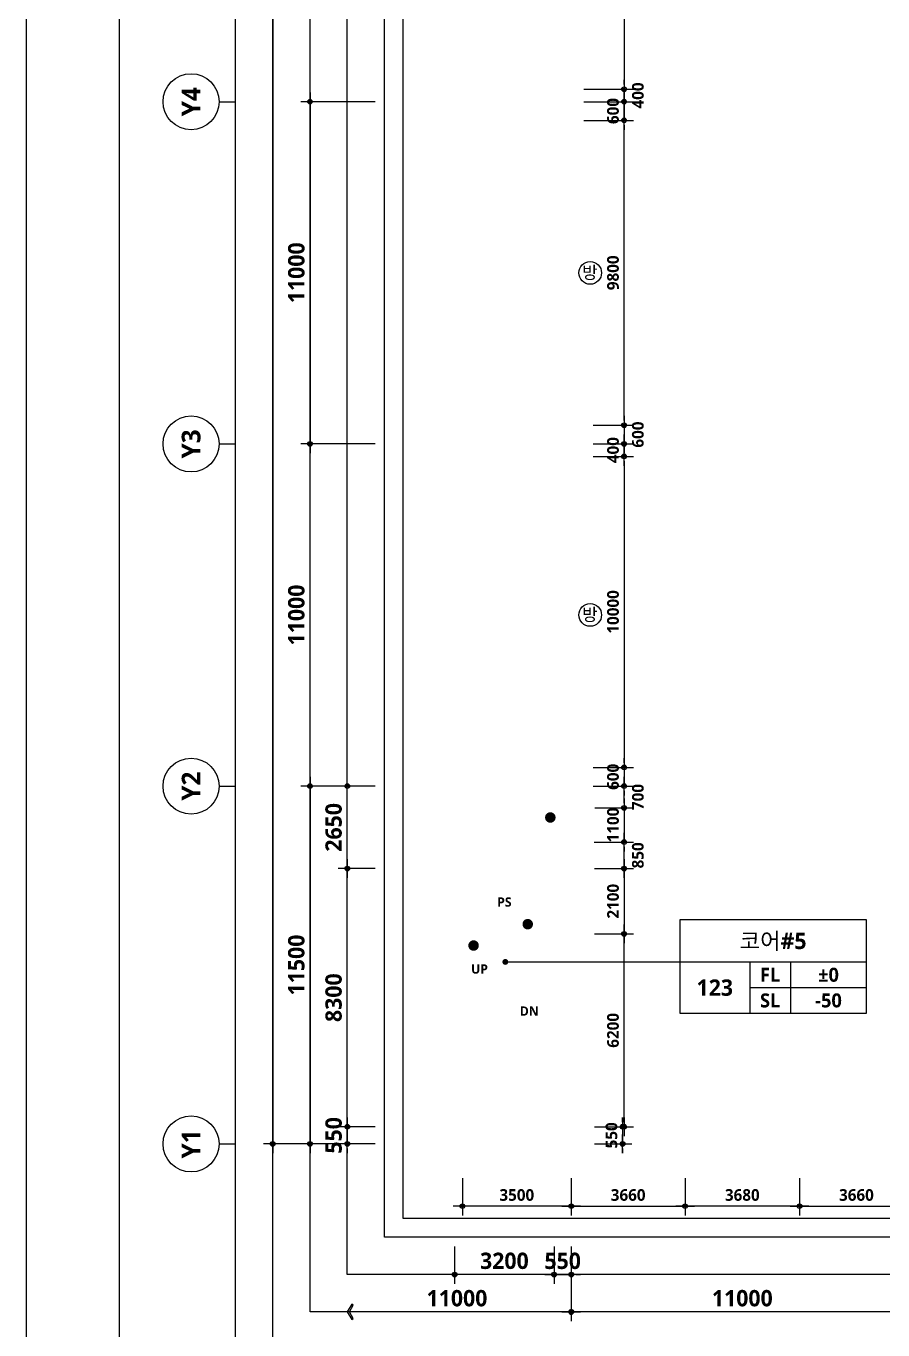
# Model space of a CAD drawing. Header units: millimetres. Extents: x -63924 to 190228206, y 0 to 456875599.
# Drawn here: x 89100 to 116652, y 273372 to 315280 of the extents above; entities that cross this region are included whole.
import ezdxf
from ezdxf.enums import TextEntityAlignment as Align

# ---------------------------------------------------------------- set-up
doc = ezdxf.new("R2010")
doc.units = ezdxf.units.MM
doc.header["$LTSCALE"] = 150
doc.header["$MEASUREMENT"] = 0
doc.header["$PDSIZE"] = -10
doc.layers.get('0').update_dxf_attribs({"linetype": 'CONTINUOUS'})
doc.layers.get('Defpoints').update_dxf_attribs({"color": 153, "linetype": 'CONTINUOUS'})
for name, color, linetype in [('A-ANNO-DIM', 4, 'CONTINUOUS'), ('A-ANNO-GRA1', 7, 'CONTINUOUS'), ('A-ANNO-SYMB', 7, 'CONTINUOUS'), ('A-ANNO-TEXT1', 7, 'CONTINUOUS'), ('A-ANNO-TEXT2', 3, 'CONTINUOUS'), ('A-ANNO-TITL', 7, 'CONTINUOUS'), ('A-FLOR-MARK-ARCH', 1, 'CONTINUOUS'), ('A-ST-AXIS-BUB', 7, 'CONTINUOUS'), ('A-ST-AXIS-DIM', 7, 'CONTINUOUS')]:
    doc.layers.add(name, color=color, linetype=linetype)
for name, color, linetype, plot in [('Defpoint', 161, 'CONTINUOUS', False), ('G(그리드1)', 185, 'CONTINUOUS', False), ('G(그리드2)', 235, 'CONTINUOUS', False)]:
    doc.layers.add(name, color=color, linetype=linetype, plot=plot)
doc.styles.add('2020음성 1차', font='')
doc.styles.add('SH_나눔', font='')
doc.styles.add('SH_대대리576', font='')
doc.styles.add('SH_진천_나눔', font='')
doc.styles.get('2020음성 1차').set_extended_font_data('NanumGothic', bold=True)
doc.styles.get('SH_나눔').set_extended_font_data('NanumGothic', bold=True)
doc.styles.get('SH_대대리576').set_extended_font_data('NanumGothic', bold=True)
doc.styles.get('SH_진천_나눔').set_extended_font_data('NanumGothic', bold=True)
doc.dimstyles.new('SHP 300', dxfattribs={"dimscale": 150, "dimtxt": 3.5, "dimasz": 1, "dimexe": 2, "dimexo": 2, "dimgap": 1, "dimtad": 1, "dimdec": 0, "dimzin": 0, "dimdsep": 46, "dimtxsty": 'SH_대대리576', "dimblk": 'DIMDOT', "dimcen": 0.09, "dimclrt": 3, "dimadec": 0, "dimazin": 1, "dimtfac": 1, "dimtdec": 0, "dimtix": 1, "dimtmove": 2, "dimatfit": 0, "dimldrblk": 'DIMDOT', "dimfxl": 1, "dimtolj": 1, "dimtzin": 0, "dimarcsym": 0})
doc.dimstyles.new('SHP300내부', dxfattribs={"dimscale": 150, "dimtxt": 2.5, "dimasz": 1, "dimexe": 2, "dimexo": 2, "dimgap": 1, "dimtad": 1, "dimdec": 0, "dimzin": 0, "dimdsep": 46, "dimtxsty": 'SH_대대리576', "dimblk": 'DIMDOT', "dimcen": 0.09, "dimclrd": 256, "dimclre": 256, "dimclrt": 3, "dimadec": 0, "dimazin": 1, "dimtfac": 1, "dimtdec": 0, "dimtix": 1, "dimtmove": 2, "dimatfit": 0, "dimldrblk": 'DIMDOT', "dimfxl": 1, "dimtolj": 1, "dimtzin": 0, "dimlwd": -1, "dimlwe": -1, "dimarcsym": 0})

# ---------------------------------------------------------------- blocks, each defined once
blk = doc.blocks.new('DIMDOT')
at = {"color": 0}
blk.add_line((-2, 0), (2, 0), dxfattribs=at)
for radius in [0.5, 0.25]:
    blk.add_circle((0, 0), radius, dxfattribs=at)
blk = doc.blocks.new('*D803')
at = {"layer": 'A-ANNO-DIM', "transparency": 16777216}
for p, q in [((103130, 278250), (103130, 277050)), ((106630, 278250), (106630, 277050)), ((106480, 277350), (103280, 277350))]:
    blk.add_line(p, q, dxfattribs=at)
at = {"layer": 'Defpoints', "color": 0, "transparency": 16777216}
for p in [(103130, 278550), (106630, 278550), (103130, 277350)]:
    blk.add_point(p, dxfattribs=at)
at = {"layer": 'A-ANNO-DIM', "linetype": 'ByBlock', "transparency": 16777216, "xscale": 150, "yscale": 150, "zscale": 150, "rotation": 180}
blk.add_blockref('DIMDOT', (103130, 277350), dxfattribs=at)
at = {"layer": 'A-ANNO-DIM', "linetype": 'ByBlock', "transparency": 16777216, "xscale": 150, "yscale": 150, "zscale": 150}
blk.add_blockref('DIMDOT', (106630, 277350), dxfattribs=at)
at = {"layer": 'A-ANNO-DIM', "color": 3, "transparency": 16777216, "insert": (104880, 277707), "char_height": 375, "attachment_point": 5, "style": 'SH_대대리576'}
blk.add_mtext('\\A1;3500', dxfattribs=at)
blk = doc.blocks.new('*D804')
at = {"layer": 'A-ANNO-DIM', "transparency": 16777216}
for p, q in [((106630, 278250), (106630, 277050)), ((110290, 278250), (110290, 277050)), ((106780, 277350), (110140, 277350))]:
    blk.add_line(p, q, dxfattribs=at)
at = {"layer": 'Defpoints', "color": 0, "transparency": 16777216}
for p in [(106630, 278550), (110290, 278550), (110290, 277350)]:
    blk.add_point(p, dxfattribs=at)
at = {"layer": 'A-ANNO-DIM', "linetype": 'ByBlock', "transparency": 16777216, "xscale": 150, "yscale": 150, "zscale": 150, "rotation": 180}
blk.add_blockref('DIMDOT', (106630, 277350), dxfattribs=at)
at = {"layer": 'A-ANNO-DIM', "linetype": 'ByBlock', "transparency": 16777216, "xscale": 150, "yscale": 150, "zscale": 150}
blk.add_blockref('DIMDOT', (110290, 277350), dxfattribs=at)
at = {"layer": 'A-ANNO-DIM', "color": 3, "transparency": 16777216, "insert": (108460, 277707), "char_height": 375, "attachment_point": 5, "style": 'SH_대대리576'}
blk.add_mtext('\\A1;3660', dxfattribs=at)
blk = doc.blocks.new('*D805')
at = {"layer": 'A-ANNO-DIM', "transparency": 16777216}
for p, q in [((110290, 278250), (110290, 277050)), ((113970, 278250), (113970, 277050)), ((113820, 277350), (110440, 277350))]:
    blk.add_line(p, q, dxfattribs=at)
at = {"layer": 'Defpoints', "color": 0, "transparency": 16777216}
for p in [(110290, 278550), (113970, 278550), (110290, 277350)]:
    blk.add_point(p, dxfattribs=at)
at = {"layer": 'A-ANNO-DIM', "linetype": 'ByBlock', "transparency": 16777216, "xscale": 150, "yscale": 150, "zscale": 150, "rotation": 180}
blk.add_blockref('DIMDOT', (110290, 277350), dxfattribs=at)
at = {"layer": 'A-ANNO-DIM', "linetype": 'ByBlock', "transparency": 16777216, "xscale": 150, "yscale": 150, "zscale": 150}
blk.add_blockref('DIMDOT', (113970, 277350), dxfattribs=at)
at = {"layer": 'A-ANNO-DIM', "color": 3, "transparency": 16777216, "insert": (112130, 277707), "char_height": 375, "attachment_point": 5, "style": 'SH_대대리576'}
blk.add_mtext('\\A1;3680', dxfattribs=at)
blk = doc.blocks.new('*D806')
at = {"layer": 'A-ANNO-DIM', "transparency": 16777216}
for p, q in [((113970, 278250), (113970, 277050)), ((117630, 278250), (117630, 277050)), ((114120, 277350), (117480, 277350))]:
    blk.add_line(p, q, dxfattribs=at)
at = {"layer": 'Defpoints', "color": 0, "transparency": 16777216}
for p in [(113970, 278550), (117630, 278550), (117630, 277350)]:
    blk.add_point(p, dxfattribs=at)
at = {"layer": 'A-ANNO-DIM', "linetype": 'ByBlock', "transparency": 16777216, "xscale": 150, "yscale": 150, "zscale": 150, "rotation": 180}
blk.add_blockref('DIMDOT', (113970, 277350), dxfattribs=at)
at = {"layer": 'A-ANNO-DIM', "linetype": 'ByBlock', "transparency": 16777216, "xscale": 150, "yscale": 150, "zscale": 150}
blk.add_blockref('DIMDOT', (117630, 277350), dxfattribs=at)
at = {"layer": 'A-ANNO-DIM', "color": 3, "transparency": 16777216, "insert": (115800, 277707), "char_height": 375, "attachment_point": 5, "style": 'SH_대대리576'}
blk.add_mtext('\\A1;3660', dxfattribs=at)
blk = doc.blocks.new('*D816')
at = {"layer": 'A-ST-AXIS-DIM', "color": 0, "lineweight": -2, "transparency": 16777216}
for p, q in [((106630, 276050), (106630, 273650)), ((117630, 276050), (117630, 273650)), ((117480, 273950), (106780, 273950))]:
    blk.add_line(p, q, dxfattribs=at)
at = {"layer": 'Defpoints', "color": 0, "transparency": 16777216}
for p in [(106630, 276350), (117630, 276350), (106630, 273950)]:
    blk.add_point(p, dxfattribs=at)
at = {"layer": 'A-ST-AXIS-DIM', "color": 0, "linetype": 'ByBlock', "lineweight": -2, "transparency": 16777216, "xscale": 150, "yscale": 150, "zscale": 150, "rotation": 180}
blk.add_blockref('DIMDOT', (106630, 273950), dxfattribs=at)
at = {"layer": 'A-ST-AXIS-DIM', "color": 0, "linetype": 'ByBlock', "lineweight": -2, "transparency": 16777216, "xscale": 150, "yscale": 150, "zscale": 150}
blk.add_blockref('DIMDOT', (117630, 273950), dxfattribs=at)
at = {"layer": 'A-ST-AXIS-DIM', "color": 3, "transparency": 16777216, "insert": (112130, 274388), "char_height": 525, "attachment_point": 5, "style": 'SH_대대리576'}
blk.add_mtext('\\A1;11000', dxfattribs=at)
blk = doc.blocks.new('*D821')
at = {"layer": 'A-ST-AXIS-DIM', "color": 0, "lineweight": -2, "transparency": 16777216}
for p, q in [((106080, 276050), (106080, 274850)), ((106630, 276050), (106630, 274850)), ((105930, 275150), (105780, 275150)), ((106080, 275150), (106630, 275150)), ((106780, 275150), (106930, 275150))]:
    blk.add_line(p, q, dxfattribs=at)
at = {"layer": 'Defpoints', "color": 0, "transparency": 16777216}
for p in [(106080, 276350), (106630, 276350), (106630, 275150)]:
    blk.add_point(p, dxfattribs=at)
at = {"layer": 'A-ST-AXIS-DIM', "color": 0, "linetype": 'ByBlock', "lineweight": -2, "transparency": 16777216, "xscale": 150, "yscale": 150, "zscale": 150}
blk.add_blockref('DIMDOT', (106080, 275150), dxfattribs=at)
at = {"layer": 'A-ST-AXIS-DIM', "color": 0, "linetype": 'ByBlock', "lineweight": -2, "transparency": 16777216, "xscale": 150, "yscale": 150, "zscale": 150, "rotation": 180}
blk.add_blockref('DIMDOT', (106630, 275150), dxfattribs=at)
at = {"layer": 'A-ST-AXIS-DIM', "color": 3, "transparency": 16777216, "insert": (106355, 275589), "char_height": 525, "attachment_point": 5, "style": 'SH_대대리576'}
blk.add_mtext('\\A1;550', dxfattribs=at)
blk = doc.blocks.new('*D822')
at = {"layer": 'A-ST-AXIS-DIM', "color": 0, "lineweight": -2, "transparency": 16777216}
for p, q in [((102880, 276050), (102880, 274850)), ((106080, 276050), (106080, 274850)), ((105930, 275150), (103030, 275150))]:
    blk.add_line(p, q, dxfattribs=at)
at = {"layer": 'Defpoints', "color": 0, "transparency": 16777216}
for p in [(102880, 276350), (106080, 276350), (102880, 275150)]:
    blk.add_point(p, dxfattribs=at)
at = {"layer": 'A-ST-AXIS-DIM', "color": 0, "linetype": 'ByBlock', "lineweight": -2, "transparency": 16777216, "xscale": 150, "yscale": 150, "zscale": 150, "rotation": 180}
blk.add_blockref('DIMDOT', (102880, 275150), dxfattribs=at)
at = {"layer": 'A-ST-AXIS-DIM', "color": 0, "linetype": 'ByBlock', "lineweight": -2, "transparency": 16777216, "xscale": 150, "yscale": 150, "zscale": 150}
blk.add_blockref('DIMDOT', (106080, 275150), dxfattribs=at)
at = {"layer": 'A-ST-AXIS-DIM', "color": 3, "transparency": 16777216, "insert": (104480, 275590), "char_height": 525, "attachment_point": 5, "style": 'SH_대대리576'}
blk.add_mtext('\\A1;3200', dxfattribs=at)
blk = doc.blocks.new('A-ST-AXIS-BUB-1')
at = {"layer": 'A-ST-AXIS-BUB'}
blk.add_line((0, 350), (0, 0), dxfattribs=at)
blk.add_circle((0, 950), 600, dxfattribs=at)
blk = doc.blocks.new('*D848')
at = {"layer": 'A-ST-AXIS-DIM', "color": 0, "lineweight": -2, "transparency": 16777216}
for p, q in [((100330, 290850), (97930, 290850)), ((98230, 290700), (98230, 279500)), ((100330, 279350), (97930, 279350))]:
    blk.add_line(p, q, dxfattribs=at)
at = {"layer": 'Defpoints', "color": 0, "transparency": 16777216}
for p in [(100630, 290850), (98230, 279350), (100630, 279350)]:
    blk.add_point(p, dxfattribs=at)
at = {"layer": 'A-ST-AXIS-DIM', "color": 0, "linetype": 'ByBlock', "lineweight": -2, "transparency": 16777216, "xscale": 150, "yscale": 150, "zscale": 150}
for p, rotation in [((98230, 290850), 90), ((98230, 279350), 270)]:
    blk.add_blockref('DIMDOT', p, dxfattribs=dict(at, rotation=rotation))
at = {"layer": 'A-ST-AXIS-DIM', "color": 3, "transparency": 16777216, "insert": (97791, 285100), "char_height": 525, "attachment_point": 5, "rotation": 90, "style": 'SH_대대리576'}
blk.add_mtext('\\A1;11500', dxfattribs=at)
blk = doc.blocks.new('*D849')
at = {"layer": 'A-ST-AXIS-DIM', "color": 0, "lineweight": -2, "transparency": 16777216}
for p, q in [((100330, 301850), (97930, 301850)), ((98230, 291000), (98230, 301700)), ((100330, 290850), (97930, 290850))]:
    blk.add_line(p, q, dxfattribs=at)
at = {"layer": 'Defpoints', "color": 0, "transparency": 16777216}
for p in [(98230, 301850), (100630, 301850), (100630, 290850)]:
    blk.add_point(p, dxfattribs=at)
at = {"layer": 'A-ST-AXIS-DIM', "color": 0, "linetype": 'ByBlock', "lineweight": -2, "transparency": 16777216, "xscale": 150, "yscale": 150, "zscale": 150}
for p, rotation in [((98230, 301850), 90), ((98230, 290850), 270)]:
    blk.add_blockref('DIMDOT', p, dxfattribs=dict(at, rotation=rotation))
at = {"layer": 'A-ST-AXIS-DIM', "color": 3, "transparency": 16777216, "insert": (97792, 296350), "char_height": 525, "attachment_point": 5, "rotation": 90, "style": 'SH_대대리576'}
blk.add_mtext('\\A1;11000', dxfattribs=at)
blk = doc.blocks.new('*D850')
at = {"layer": 'A-ST-AXIS-DIM', "color": 0, "lineweight": -2, "transparency": 16777216}
for p, q in [((100330, 312850), (97930, 312850)), ((98230, 312700), (98230, 302000)), ((100330, 301850), (97930, 301850))]:
    blk.add_line(p, q, dxfattribs=at)
at = {"layer": 'Defpoints', "color": 0, "transparency": 16777216}
for p in [(100630, 312850), (98230, 301850), (100630, 301850)]:
    blk.add_point(p, dxfattribs=at)
at = {"layer": 'A-ST-AXIS-DIM', "color": 0, "linetype": 'ByBlock', "lineweight": -2, "transparency": 16777216, "xscale": 150, "yscale": 150, "zscale": 150}
for p, rotation in [((98230, 312850), 90), ((98230, 301850), 270)]:
    blk.add_blockref('DIMDOT', p, dxfattribs=dict(at, rotation=rotation))
at = {"layer": 'A-ST-AXIS-DIM', "color": 3, "transparency": 16777216, "insert": (97792, 307350), "char_height": 525, "attachment_point": 5, "rotation": 90, "style": 'SH_대대리576'}
blk.add_mtext('\\A1;11000', dxfattribs=at)
blk = doc.blocks.new('*D851')
at = {"layer": 'A-ST-AXIS-DIM', "color": 0, "lineweight": -2, "transparency": 16777216}
for p, q in [((100330, 323850), (97930, 323850)), ((98230, 313000), (98230, 323700)), ((100330, 312850), (97930, 312850))]:
    blk.add_line(p, q, dxfattribs=at)
at = {"layer": 'Defpoints', "color": 0, "transparency": 16777216}
for p in [(98230, 323850), (100630, 323850), (100630, 312850)]:
    blk.add_point(p, dxfattribs=at)
at = {"layer": 'A-ST-AXIS-DIM', "color": 0, "linetype": 'ByBlock', "lineweight": -2, "transparency": 16777216, "xscale": 150, "yscale": 150, "zscale": 150}
for p, rotation in [((98230, 323850), 90), ((98230, 312850), 270)]:
    blk.add_blockref('DIMDOT', p, dxfattribs=dict(at, rotation=rotation))
at = {"layer": 'A-ST-AXIS-DIM', "color": 3, "transparency": 16777216, "insert": (97792, 318350), "char_height": 525, "attachment_point": 5, "rotation": 90, "style": 'SH_대대리576'}
blk.add_mtext('\\A1;11000', dxfattribs=at)
blk = doc.blocks.new('*D854')
at = {"layer": 'A-ST-AXIS-DIM', "color": 0, "lineweight": -2, "transparency": 16777216}
for p, q in [((100330, 364150), (96730, 364150)), ((97030, 364000), (97030, 279500)), ((100330, 279350), (96730, 279350))]:
    blk.add_line(p, q, dxfattribs=at)
at = {"layer": 'Defpoints', "color": 0, "transparency": 16777216}
for p in [(100630, 364150), (97030, 279350), (100630, 279350)]:
    blk.add_point(p, dxfattribs=at)
at = {"layer": 'A-ST-AXIS-DIM', "color": 0, "linetype": 'ByBlock', "lineweight": -2, "transparency": 16777216, "xscale": 150, "yscale": 150, "zscale": 150}
for p, rotation in [((97030, 364150), 90), ((97030, 279350), 270)]:
    blk.add_blockref('DIMDOT', p, dxfattribs=dict(at, rotation=rotation))
at = {"layer": 'A-ST-AXIS-DIM', "color": 3, "transparency": 16777216, "insert": (96590, 321750), "char_height": 525, "attachment_point": 5, "rotation": 90, "style": 'SH_대대리576'}
blk.add_mtext('\\A1;84800', dxfattribs=at)
blk = doc.blocks.new('*D855')
at = {"layer": 'A-ST-AXIS-DIM', "color": 0, "lineweight": -2, "transparency": 16777216}
for p, q in [((100330, 290850), (99130, 290850)), ((99430, 288350), (99430, 290700)), ((100330, 288200), (99130, 288200))]:
    blk.add_line(p, q, dxfattribs=at)
at = {"layer": 'Defpoints', "color": 0, "transparency": 16777216}
for p in [(99430, 290850), (100630, 290850), (100630, 288200)]:
    blk.add_point(p, dxfattribs=at)
at = {"layer": 'A-ST-AXIS-DIM', "color": 0, "linetype": 'ByBlock', "lineweight": -2, "transparency": 16777216, "xscale": 150, "yscale": 150, "zscale": 150}
for p, rotation in [((99430, 290850), 90), ((99430, 288200), 270)]:
    blk.add_blockref('DIMDOT', p, dxfattribs=dict(at, rotation=rotation))
at = {"layer": 'A-ST-AXIS-DIM', "color": 3, "transparency": 16777216, "insert": (98990, 289525), "char_height": 525, "attachment_point": 5, "rotation": 90, "style": 'SH_대대리576'}
blk.add_mtext('\\A1;2650', dxfattribs=at)
blk = doc.blocks.new('*D856')
at = {"layer": 'A-ST-AXIS-DIM', "color": 0, "lineweight": -2, "transparency": 16777216}
for p, q in [((100330, 288200), (99130, 288200)), ((99430, 280050), (99430, 288050)), ((100330, 279900), (99130, 279900))]:
    blk.add_line(p, q, dxfattribs=at)
at = {"layer": 'Defpoints', "color": 0, "transparency": 16777216}
for p in [(99430, 288200), (100630, 288200), (100630, 279900)]:
    blk.add_point(p, dxfattribs=at)
at = {"layer": 'A-ST-AXIS-DIM', "color": 0, "linetype": 'ByBlock', "lineweight": -2, "transparency": 16777216, "xscale": 150, "yscale": 150, "zscale": 150}
for p, rotation in [((99430, 288200), 90), ((99430, 279900), 270)]:
    blk.add_blockref('DIMDOT', p, dxfattribs=dict(at, rotation=rotation))
at = {"layer": 'A-ST-AXIS-DIM', "color": 3, "transparency": 16777216, "insert": (98990, 284050), "char_height": 525, "attachment_point": 5, "rotation": 90, "style": 'SH_대대리576'}
blk.add_mtext('\\A1;8300', dxfattribs=at)
blk = doc.blocks.new('*D857')
at = {"layer": 'A-ST-AXIS-DIM', "color": 0, "lineweight": -2, "transparency": 16777216}
for p, q in [((99430, 280050), (99430, 280200)), ((100330, 279900), (99130, 279900)), ((99430, 279900), (99430, 279350)), ((100330, 279350), (99130, 279350)), ((99430, 279200), (99430, 279050))]:
    blk.add_line(p, q, dxfattribs=at)
at = {"layer": 'Defpoints', "color": 0, "transparency": 16777216}
for p in [(100630, 279900), (99430, 279350), (100630, 279350)]:
    blk.add_point(p, dxfattribs=at)
at = {"layer": 'A-ST-AXIS-DIM', "color": 0, "linetype": 'ByBlock', "lineweight": -2, "transparency": 16777216, "xscale": 150, "yscale": 150, "zscale": 150}
for p, rotation in [((99430, 279900), 270), ((99430, 279350), 90)]:
    blk.add_blockref('DIMDOT', p, dxfattribs=dict(at, rotation=rotation))
at = {"layer": 'A-ST-AXIS-DIM', "color": 3, "transparency": 16777216, "insert": (98991, 279625), "char_height": 525, "attachment_point": 5, "rotation": 90, "style": 'SH_대대리576'}
blk.add_mtext('\\A1;550', dxfattribs=at)
blk = doc.blocks.new('*D865')
at = {"layer": 'A-ANNO-DIM', "transparency": 16777216}
for p, q in [((107380, 288200), (108630, 288200)), ((108330, 288050), (108330, 286250)), ((107380, 286100), (108630, 286100))]:
    blk.add_line(p, q, dxfattribs=at)
at = {"layer": 'Defpoints', "color": 0, "transparency": 16777216}
for p in [(107080, 288200), (107080, 286100), (108330, 286100)]:
    blk.add_point(p, dxfattribs=at)
at = {"layer": 'A-ANNO-DIM', "linetype": 'ByBlock', "transparency": 16777216, "xscale": 150, "yscale": 150, "zscale": 150}
for p, rotation in [((108330, 288200), 90), ((108330, 286100), 270)]:
    blk.add_blockref('DIMDOT', p, dxfattribs=dict(at, rotation=rotation))
at = {"layer": 'A-ANNO-DIM', "color": 3, "transparency": 16777216, "insert": (107974, 287150), "char_height": 375, "attachment_point": 5, "rotation": 90, "style": 'SH_대대리576'}
blk.add_mtext('\\A1;2100', dxfattribs=at)
blk = doc.blocks.new('*D866')
at = {"layer": 'A-ANNO-DIM', "transparency": 16777216}
for p, q in [((107364, 289050), (108630, 289050)), ((108330, 288350), (108330, 288900)), ((107380, 288200), (108630, 288200))]:
    blk.add_line(p, q, dxfattribs=at)
at = {"layer": 'Defpoints', "color": 0, "transparency": 16777216}
for p in [(107064, 289050), (108330, 289050), (107080, 288200)]:
    blk.add_point(p, dxfattribs=at)
at = {"layer": 'A-ANNO-DIM', "linetype": 'ByBlock', "transparency": 16777216, "xscale": 150, "yscale": 150, "zscale": 150}
for p, rotation in [((108330, 289050), 90), ((108330, 288200), 270)]:
    blk.add_blockref('DIMDOT', p, dxfattribs=dict(at, rotation=rotation))
at = {"layer": 'A-ANNO-DIM', "color": 3, "transparency": 16777216, "insert": (108773, 288625), "char_height": 375, "attachment_point": 5, "rotation": 90, "style": 'SH_대대리576'}
blk.add_mtext('\\A1;850', dxfattribs=at)
blk = doc.blocks.new('*D867')
at = {"layer": 'A-ANNO-DIM', "transparency": 16777216}
for p, q in [((107380, 286100), (108630, 286100)), ((108330, 280050), (108330, 285950)), ((107380, 279900), (108630, 279900))]:
    blk.add_line(p, q, dxfattribs=at)
at = {"layer": 'Defpoints', "color": 0, "transparency": 16777216}
for p in [(107080, 286100), (108330, 286100), (107080, 279900)]:
    blk.add_point(p, dxfattribs=at)
at = {"layer": 'A-ANNO-DIM', "linetype": 'ByBlock', "transparency": 16777216, "xscale": 150, "yscale": 150, "zscale": 150}
for p, rotation in [((108330, 286100), 90), ((108330, 279900), 270)]:
    blk.add_blockref('DIMDOT', p, dxfattribs=dict(at, rotation=rotation))
at = {"layer": 'A-ANNO-DIM', "color": 3, "transparency": 16777216, "insert": (107973, 283000), "char_height": 375, "attachment_point": 5, "rotation": 90, "style": 'SH_대대리576'}
blk.add_mtext('\\A1;6200', dxfattribs=at)
blk = doc.blocks.new('*D873')
at = {"layer": 'A-ANNO-DIM', "transparency": 16777216}
for p, q in [((108280, 280050), (108280, 280200)), ((107380, 279900), (108580, 279900)), ((108280, 279900), (108280, 279350)), ((107380, 279350), (108580, 279350)), ((108280, 279200), (108280, 279050))]:
    blk.add_line(p, q, dxfattribs=at)
at = {"layer": 'Defpoints', "color": 0, "transparency": 16777216}
for p in [(107080, 279900), (107080, 279350), (108280, 279350)]:
    blk.add_point(p, dxfattribs=at)
at = {"layer": 'A-ANNO-DIM', "linetype": 'ByBlock', "transparency": 16777216, "xscale": 150, "yscale": 150, "zscale": 150}
for p, rotation in [((108280, 279900), 270), ((108280, 279350), 90)]:
    blk.add_blockref('DIMDOT', p, dxfattribs=dict(at, rotation=rotation))
at = {"layer": 'A-ANNO-DIM', "color": 3, "transparency": 16777216, "insert": (107924, 279625), "char_height": 375, "attachment_point": 5, "rotation": 90, "style": 'SH_대대리576'}
blk.add_mtext('\\A1;550', dxfattribs=at)
blk = doc.blocks.new('*D949')
at = {"layer": 'A-ANNO-DIM', "transparency": 16777216}
for p, q in [((107030, 321250), (108630, 321250)), ((108330, 321100), (108330, 313400)), ((107030, 313250), (108630, 313250))]:
    blk.add_line(p, q, dxfattribs=at)
at = {"layer": 'Defpoints', "color": 0, "transparency": 16777216}
for p in [(106730, 321250), (106730, 313250), (108330, 313250)]:
    blk.add_point(p, dxfattribs=at)
at = {"layer": 'A-ANNO-DIM', "linetype": 'ByBlock', "transparency": 16777216, "xscale": 150, "yscale": 150, "zscale": 150}
for p, rotation in [((108330, 321250), 90), ((108330, 313250), 270)]:
    blk.add_blockref('DIMDOT', p, dxfattribs=dict(at, rotation=rotation))
at = {"layer": 'A-ANNO-DIM', "color": 3, "transparency": 16777216, "insert": (107973, 317250), "char_height": 375, "attachment_point": 5, "rotation": 90, "style": 'SH_대대리576'}
blk.add_mtext('\\A1;8000', dxfattribs=at)
blk = doc.blocks.new('G$C9D92D8A7')
at = {"layer": 'A-ANNO-GRA1'}
for p, q in [((0, 11), (40, 11)), ((15, 11), (15, 0)), ((23.75, 11), (23.75, 0)), ((15, 5.5), (40, 5.5))]:
    blk.add_line(p, q, dxfattribs=at)
blk.add_lwpolyline([(0, 20), (0, 0), (40, 0), (40, 20)], close=True, dxfattribs=at)
at = {"style": '2020음성 1차'}
for tag, height, p in [('실명', 3.5, (20, 15.5)), ('마감레벨', 3, (31.875, 8.25)), ('실번호', 3.5, (7.5, 5.5)), ('구조레벨', 3, (31.875, 2.75))]:
    blk.add_attdef(tag, text='', height=height, dxfattribs=at).set_placement(p, align=Align.MIDDLE_CENTER)
at = {"layer": 'A-ANNO-TEXT1', "style": 'SH_나눔'}
for s, p in [('FL', (19.375, 8.25)), ('SL', (19.375, 2.75))]:
    blk.add_text(s, height=3, dxfattribs=at).set_placement(p, align=Align.MIDDLE)
blk = doc.blocks.new('방화스크린 TEXT100')
at = {"layer": 'A-ANNO-SYMB'}
blk.add_circle((0, 0), 243, dxfattribs=at)
at = {"layer": 'A-ANNO-TITL', "style": '2020음성 1차'}
blk.add_text('방', height=267, dxfattribs=at).set_placement((-7, 7), align=Align.MIDDLE_CENTER)
blk = doc.blocks.new('*D1896')
at = {"layer": 'A-ANNO-DIM', "transparency": 16777216}
for p, q in [((108330, 313400), (108330, 313550)), ((107030, 313250), (108630, 313250)), ((108330, 312850), (108330, 313250)), ((107030, 312850), (108630, 312850)), ((108330, 312700), (108330, 312550))]:
    blk.add_line(p, q, dxfattribs=at)
at = {"layer": 'Defpoints', "color": 0, "transparency": 16777216}
for p in [(106730, 313250), (108330, 313250), (106730, 312850)]:
    blk.add_point(p, dxfattribs=at)
at = {"layer": 'A-ANNO-DIM', "linetype": 'ByBlock', "transparency": 16777216, "xscale": 150, "yscale": 150, "zscale": 150}
for p, rotation in [((108330, 313250), 270), ((108330, 312850), 90)]:
    blk.add_blockref('DIMDOT', p, dxfattribs=dict(at, rotation=rotation))
at = {"layer": 'A-ANNO-DIM', "color": 3, "transparency": 16777216, "insert": (108774, 313050), "char_height": 375, "attachment_point": 5, "rotation": 90, "style": 'SH_대대리576'}
blk.add_mtext('\\A1;400', dxfattribs=at)
blk = doc.blocks.new('*D1897')
at = {"layer": 'A-ANNO-DIM', "transparency": 16777216}
for p, q in [((108330, 313000), (108330, 313150)), ((107030, 312850), (108630, 312850)), ((108330, 312850), (108330, 312250)), ((107030, 312250), (108630, 312250)), ((108330, 312100), (108330, 311950))]:
    blk.add_line(p, q, dxfattribs=at)
at = {"layer": 'Defpoints', "color": 0, "transparency": 16777216}
for p in [(106730, 312850), (106730, 312250), (108330, 312250)]:
    blk.add_point(p, dxfattribs=at)
at = {"layer": 'A-ANNO-DIM', "linetype": 'ByBlock', "transparency": 16777216, "xscale": 150, "yscale": 150, "zscale": 150}
for p, rotation in [((108330, 312850), 270), ((108330, 312250), 90)]:
    blk.add_blockref('DIMDOT', p, dxfattribs=dict(at, rotation=rotation))
at = {"layer": 'A-ANNO-DIM', "color": 3, "transparency": 16777216, "insert": (107973, 312550), "char_height": 375, "attachment_point": 5, "rotation": 90, "style": 'SH_대대리576'}
blk.add_mtext('\\A1;600', dxfattribs=at)
blk = doc.blocks.new('*D1898')
at = {"layer": 'A-ANNO-DIM', "transparency": 16777216}
for p, q in [((107030, 312250), (108630, 312250)), ((108330, 302600), (108330, 312100)), ((107330, 302450), (108630, 302450))]:
    blk.add_line(p, q, dxfattribs=at)
at = {"layer": 'Defpoints', "color": 0, "transparency": 16777216}
for p in [(106730, 312250), (108330, 312250), (107030, 302450)]:
    blk.add_point(p, dxfattribs=at)
at = {"layer": 'A-ANNO-DIM', "linetype": 'ByBlock', "transparency": 16777216, "xscale": 150, "yscale": 150, "zscale": 150}
for p, rotation in [((108330, 312250), 90), ((108330, 302450), 270)]:
    blk.add_blockref('DIMDOT', p, dxfattribs=dict(at, rotation=rotation))
at = {"layer": 'A-ANNO-DIM', "color": 3, "transparency": 16777216, "insert": (107973, 307350), "char_height": 375, "attachment_point": 5, "rotation": 90, "style": 'SH_대대리576'}
blk.add_mtext('\\A1;9800', dxfattribs=at)
blk = doc.blocks.new('*D1899')
at = {"layer": 'A-ANNO-DIM', "transparency": 16777216}
for p, q in [((108330, 302600), (108330, 302750)), ((107330, 302450), (108630, 302450)), ((108330, 302450), (108330, 301850)), ((107330, 301850), (108630, 301850)), ((108330, 301700), (108330, 301550))]:
    blk.add_line(p, q, dxfattribs=at)
at = {"layer": 'Defpoints', "color": 0, "transparency": 16777216}
for p in [(107030, 302450), (107030, 301850), (108330, 301850)]:
    blk.add_point(p, dxfattribs=at)
at = {"layer": 'A-ANNO-DIM', "linetype": 'ByBlock', "transparency": 16777216, "xscale": 150, "yscale": 150, "zscale": 150}
for p, rotation in [((108330, 302450), 270), ((108330, 301850), 90)]:
    blk.add_blockref('DIMDOT', p, dxfattribs=dict(at, rotation=rotation))
at = {"layer": 'A-ANNO-DIM', "color": 3, "transparency": 16777216, "insert": (108773, 302150), "char_height": 375, "attachment_point": 5, "rotation": 90, "style": 'SH_대대리576'}
blk.add_mtext('\\A1;600', dxfattribs=at)
blk = doc.blocks.new('*D1900')
at = {"layer": 'A-ANNO-DIM', "transparency": 16777216}
for p, q in [((107330, 301850), (108630, 301850)), ((108330, 302000), (108330, 302150)), ((108330, 301450), (108330, 301850)), ((107330, 301450), (108630, 301450)), ((108330, 301300), (108330, 301150))]:
    blk.add_line(p, q, dxfattribs=at)
at = {"layer": 'Defpoints', "color": 0, "transparency": 16777216}
for p in [(107030, 301850), (108330, 301850), (107030, 301450)]:
    blk.add_point(p, dxfattribs=at)
at = {"layer": 'A-ANNO-DIM', "linetype": 'ByBlock', "transparency": 16777216, "xscale": 150, "yscale": 150, "zscale": 150}
for p, rotation in [((108330, 301850), 270), ((108330, 301450), 90)]:
    blk.add_blockref('DIMDOT', p, dxfattribs=dict(at, rotation=rotation))
at = {"layer": 'A-ANNO-DIM', "color": 3, "transparency": 16777216, "insert": (107974, 301650), "char_height": 375, "attachment_point": 5, "rotation": 90, "style": 'SH_대대리576'}
blk.add_mtext('\\A1;400', dxfattribs=at)
blk = doc.blocks.new('*D1901')
at = {"layer": 'A-ANNO-DIM', "transparency": 16777216}
for p, q in [((107330, 301450), (108630, 301450)), ((108330, 301300), (108330, 291600)), ((107330, 291450), (108630, 291450))]:
    blk.add_line(p, q, dxfattribs=at)
at = {"layer": 'Defpoints', "color": 0, "transparency": 16777216}
for p in [(107030, 301450), (107030, 291450), (108330, 291450)]:
    blk.add_point(p, dxfattribs=at)
at = {"layer": 'A-ANNO-DIM', "linetype": 'ByBlock', "transparency": 16777216, "xscale": 150, "yscale": 150, "zscale": 150}
for p, rotation in [((108330, 301450), 90), ((108330, 291450), 270)]:
    blk.add_blockref('DIMDOT', p, dxfattribs=dict(at, rotation=rotation))
at = {"layer": 'A-ANNO-DIM', "color": 3, "transparency": 16777216, "insert": (107974, 296450), "char_height": 375, "attachment_point": 5, "rotation": 90, "style": 'SH_대대리576'}
blk.add_mtext('\\A1;10000', dxfattribs=at)
blk = doc.blocks.new('*D1902')
at = {"layer": 'A-ANNO-DIM', "transparency": 16777216}
for p, q in [((108330, 290300), (108330, 290450)), ((107385, 290150), (108630, 290150)), ((108330, 290150), (108330, 289050)), ((107364, 289050), (108630, 289050)), ((108330, 288900), (108330, 288750))]:
    blk.add_line(p, q, dxfattribs=at)
at = {"layer": 'Defpoints', "color": 0, "transparency": 16777216}
for p in [(107085, 290150), (107064, 289050), (108330, 289050)]:
    blk.add_point(p, dxfattribs=at)
at = {"layer": 'A-ANNO-DIM', "linetype": 'ByBlock', "transparency": 16777216, "xscale": 150, "yscale": 150, "zscale": 150}
for p, rotation in [((108330, 290150), 270), ((108330, 289050), 90)]:
    blk.add_blockref('DIMDOT', p, dxfattribs=dict(at, rotation=rotation))
at = {"layer": 'A-ANNO-DIM', "color": 3, "transparency": 16777216, "insert": (107974, 289600), "char_height": 375, "attachment_point": 5, "rotation": 90, "style": 'SH_대대리576'}
blk.add_mtext('\\A1;1100', dxfattribs=at)
blk = doc.blocks.new('*D1903')
at = {"layer": 'A-ANNO-DIM', "transparency": 16777216}
for p, q in [((107330, 290850), (108630, 290850)), ((108330, 290300), (108330, 290700)), ((107385, 290150), (108630, 290150))]:
    blk.add_line(p, q, dxfattribs=at)
at = {"layer": 'Defpoints', "color": 0, "transparency": 16777216}
for p in [(107030, 290850), (108330, 290850), (107085, 290150)]:
    blk.add_point(p, dxfattribs=at)
at = {"layer": 'A-ANNO-DIM', "linetype": 'ByBlock', "transparency": 16777216, "xscale": 150, "yscale": 150, "zscale": 150}
for p, rotation in [((108330, 290850), 90), ((108330, 290150), 270)]:
    blk.add_blockref('DIMDOT', p, dxfattribs=dict(at, rotation=rotation))
at = {"layer": 'A-ANNO-DIM', "color": 3, "transparency": 16777216, "insert": (108774, 290500), "char_height": 375, "attachment_point": 5, "rotation": 90, "style": 'SH_대대리576'}
blk.add_mtext('\\A1;700', dxfattribs=at)
blk = doc.blocks.new('*D1904')
at = {"layer": 'A-ANNO-DIM', "transparency": 16777216}
for p, q in [((108330, 291600), (108330, 291750)), ((107330, 291450), (108630, 291450)), ((108330, 291450), (108330, 290850)), ((107330, 290850), (108630, 290850)), ((108330, 290700), (108330, 290550))]:
    blk.add_line(p, q, dxfattribs=at)
at = {"layer": 'Defpoints', "color": 0, "transparency": 16777216}
for p in [(107030, 291450), (107030, 290850), (108330, 290850)]:
    blk.add_point(p, dxfattribs=at)
at = {"layer": 'A-ANNO-DIM', "linetype": 'ByBlock', "transparency": 16777216, "xscale": 150, "yscale": 150, "zscale": 150}
for p, rotation in [((108330, 291450), 270), ((108330, 290850), 90)]:
    blk.add_blockref('DIMDOT', p, dxfattribs=dict(at, rotation=rotation))
at = {"layer": 'A-ANNO-DIM', "color": 3, "transparency": 16777216, "insert": (107973, 291150), "char_height": 375, "attachment_point": 5, "rotation": 90, "style": 'SH_대대리576'}
blk.add_mtext('\\A1;600', dxfattribs=at)

msp = doc.modelspace()

# ---------------------------------------------------------------- linework, layer by layer
at = {"const_width": 93.8}
msp.add_lwpolyline([(104463.1, 285200, -1), (104556.9, 285200, -1)], format="xyb", close=True, dxfattribs=at)
msp.add_lwpolyline([(104510, 285200), (110120.3, 285200)])
at = {"layer": 'A-FLOR-MARK-ARCH', "const_width": 168.8}
for points in [[(105872.8, 289842, 1), (106041.6, 289842, 1)], [(105147, 286412.8, 1), (105315.7, 286412.8, 1)], [(103404.5, 285727, 1), (103573.3, 285727, 1)]]:
    msp.add_lwpolyline(points, format="xyb", close=True, dxfattribs=at)
at = {"layer": 'A-ST-AXIS-DIM'}
for p, q in [((106630, 276050), (106630, 273650)), ((106480, 273950), (99430, 273950))]:
    msp.add_line(p, q, dxfattribs=at)
at = {"layer": 'A-ST-AXIS-DIM', "linetype": 'Continuous'}
msp.add_lwpolyline([(99573.4, 273705.4), (99622.3, 273734.1), (99495.7, 273950), (99622.4, 274166), (99573.4, 274194.6), (99430, 273950)], close=True, dxfattribs=at)
at = {"layer": 'Defpoint'}
for points in [[(89100, 252000), (178200, 252000), (178200, 378000), (89100, 378000)], [(92100, 375000), (175200, 375000), (175200, 268500), (92100, 268500)]]:
    msp.add_lwpolyline(points, close=True, dxfattribs=at)
at = {"layer": 'G(그리드1)'}
for points in [[(174030, 270550), (95830, 270550), (95830, 371950), (174030, 371950)], [(172830, 272750), (97030, 272750), (97030, 370750), (172830, 370750)], [(171630, 273950), (98230, 273950), (98230, 369550), (171630, 369550)], [(170430, 275150), (99430, 275150), (99430, 368350), (170430, 368350)], [(169230, 276350), (100630, 276350), (100630, 367150), (169230, 367150)]]:
    msp.add_lwpolyline(points, close=True, dxfattribs=at)
at = {"layer": 'G(그리드2)'}
msp.add_lwpolyline([(168630, 276950), (101230, 276950), (101230, 366550), (168630, 366550)], close=True, dxfattribs=at)

# ---------------------------------------------------------------- block references
at = {"xscale": 1.5, "yscale": 1.5, "zscale": 1.5}
for p in [(107240, 307346.9), (107240, 296352)]:
    msp.add_blockref('방화스크린 TEXT100', p, dxfattribs=at)
at = {"layer": 'A-ANNO-TEXT1'}
ref = msp.add_blockref('G$C9D92D8A7', (110120.3, 283550), dxfattribs=dict(at, xscale=150, yscale=150, zscale=150))
ref.add_attrib('실명', '코어#5', dxfattribs={"layer": 'A-ANNO-TEXT2', "height": 525, "style": '2020음성 1차'}).set_placement((113120.3, 285875, 206000), align=Align.MIDDLE_CENTER)
ref.add_attrib('실번호', '123', dxfattribs={"layer": 'A-ANNO-TEXT2', "height": 525, "style": '2020음성 1차'}).set_placement((111245.3, 284375, 206000), align=Align.MIDDLE_CENTER)
ref.add_attrib('마감레벨', '%%p0', dxfattribs={"height": 450, "style": '2020음성 1차'}).set_placement((114901.5, 284787.5, 206000), align=Align.MIDDLE_CENTER)
ref.add_attrib('구조레벨', '-50', dxfattribs={"height": 450, "style": '2020음성 1차'}).set_placement((114901.5, 283962.5, 206000), align=Align.MIDDLE_CENTER)
at = {"layer": 'A-ST-AXIS-BUB', "xscale": 1.5, "yscale": 1.5, "zscale": 1.5, "rotation": 90}
for p in [(95830, 312850), (95830, 301850), (95830, 290850), (95830, 279350)]:
    msp.add_blockref('A-ST-AXIS-BUB-1', p, dxfattribs=at)
at = {"layer": 'A-ST-AXIS-DIM', "xscale": -150, "yscale": 150, "zscale": 150, "rotation": 180}
msp.add_blockref('DIMDOT', (106630, 273950), dxfattribs=at)

# ---------------------------------------------------------------- texts
at = {"layer": 'A-ANNO-TEXT1', "style": 'SH_대대리576'}
for s, p in [('Y4', (94405, 312850)), ('Y3', (94405, 301850)), ('Y2', (94405, 290850)), ('Y1', (94405, 279350))]:
    msp.add_text(s, height=600, rotation=90, dxfattribs=at).set_placement(p, align=Align.MIDDLE_CENTER)
at = {"layer": 'A-ANNO-TEXT1', "style": 'SH_진천_나눔'}
for s, p in [('PS', (104480, 287125)), ('UP', (103680, 284970)), ('DN', (105280, 283620))]:
    msp.add_text(s, height=300, dxfattribs=at).set_placement(p, align=Align.MIDDLE)
at = {"layer": 'A-ST-AXIS-DIM', "color": 3, "insert": (102955, 274387.9), "char_height": 525, "attachment_point": 5, "style": 'SH_대대리576'}
msp.add_mtext('\\A1;11000', dxfattribs=at)

# ---------------------------------------------------------------- dimensions: what is measured, and where the dimension line sits
at = {"layer": 'A-ANNO-DIM'}
for base, p1, p2, angle, picture, middle in [((108330, 313250), (106730, 321250), (106730, 313250), 90, '*D949', (107973.1, 317250)), ((108330, 312250), (106730, 312850), (106730, 312250), 90, '*D1897', (107973.1, 312550)), ((108330, 312250), (107030, 302450), (106730, 312250), 270, '*D1898', (107973.1, 307350)), ((108330, 301850), (107030, 301450), (107030, 301850), 270, '*D1900', (107974.4, 301650)), ((108330, 291450), (107030, 301450), (107030, 291450), 90, '*D1901', (107974.4, 296450)), ((108330, 290850), (107030, 291450), (107030, 290850), 90, '*D1904', (107973.1, 291150)), ((108330, 289050), (107084.7, 290150), (107064, 289050), 90, '*D1902', (107974.4, 289600)), ((108330, 286100), (107080, 288200), (107080, 286100), 90, '*D865', (107973.9, 287150)), ((108330, 286100), (107080, 279900), (107080, 286100), 270, '*D867', (107973.1, 283000)), ((108280, 279350), (107080, 279900), (107080, 279350), 90, '*D873', (107923.9, 279625))]:
    dim = msp.add_linear_dim(base=base, p1=p1, p2=p2, angle=angle, dimstyle='SHP300내부', dxfattribs=at)
    dim.commit()
    dim.dimension.update_dxf_attribs({"geometry": picture, "text_midpoint": middle})
for base, p1, p2, angle, picture, middle in [((108330, 313250), (106730, 312850), (106730, 313250), 270, '*D1896', (108774.4, 313050)), ((108330, 301850), (107030, 302450), (107030, 301850), 90, '*D1899', (108773.1, 302150)), ((108330, 290850), (107084.7, 290150), (107030, 290850), 270, '*D1903', (108774.4, 290500)), ((108330, 289050), (107080, 288200), (107064, 289050), 270, '*D866', (108773.1, 288625))]:
    dim = msp.add_linear_dim(base=base, p1=p1, p2=p2, angle=angle, dimstyle='SHP300내부', dxfattribs=at)
    dim.commit()
    dim.dimension.update_dxf_attribs({"geometry": picture, "text_midpoint": middle, "dimtype": 160})
for base, p1, p2, picture, middle in [((103130, 277350), (106630, 278550), (103130, 278550), '*D803', (104880, 277706.9)), ((110290, 277350), (113970, 278550), (110290, 278550), '*D805', (112130, 277706.9))]:
    dim = msp.add_linear_dim(base=base, p1=p1, p2=p2, angle=180, dimstyle='SHP300내부', override={"dimtxsty": 'SH_대대리576', "dimldrblk": 'DIMDOT'}, dxfattribs=at)
    dim.commit()
    dim.dimension.update_dxf_attribs({"geometry": picture, "text_midpoint": middle})
for base, p1, p2, picture, middle in [((110290, 277350), (106630, 278550), (110290, 278550), '*D804', (108460, 277706.9)), ((117630, 277350), (113970, 278550), (117630, 278550), '*D806', (115800, 277706.9))]:
    dim = msp.add_linear_dim(base=base, p1=p1, p2=p2, dimstyle='SHP300내부', override={"dimtxsty": 'SH_대대리576', "dimldrblk": 'DIMDOT'}, dxfattribs=at)
    dim.commit()
    dim.dimension.update_dxf_attribs({"geometry": picture, "text_midpoint": middle})
at = {"layer": 'A-ST-AXIS-DIM'}
for base, p1, p2, angle, picture, middle in [((97030, 279350), (100630, 364150), (100630, 279350), 90, '*D854', (96590.3, 321750)), ((98230, 323850), (100630, 312850), (100630, 323850), 270, '*D851', (97792.1, 318350)), ((98230, 301850), (100630, 312850), (100630, 301850), 90, '*D850', (97792.1, 307350)), ((98230, 301850), (100630, 290850), (100630, 301850), 270, '*D849', (97792.1, 296350)), ((98230, 279350), (100630, 290850), (100630, 279350), 90, '*D848', (97791.4, 285100)), ((99430, 290850), (100630, 288200), (100630, 290850), 270, '*D855', (98990.3, 289525)), ((99430, 288200), (100630, 279900), (100630, 288200), 270, '*D856', (98990.3, 284050)), ((99430, 279350), (100630, 279900), (100630, 279350), 90, '*D857', (98991.4, 279625)), ((106630, 275150), (106080, 276350), (106630, 276350), 180, '*D821', (106355, 275588.6))]:
    dim = msp.add_linear_dim(base=base, p1=p1, p2=p2, angle=angle, dimstyle='SHP 300', override={"dimtxsty": 'SH_대대리576', "dimldrblk": 'DIMDOT'}, dxfattribs=at)
    dim.commit()
    dim.dimension.update_dxf_attribs({"geometry": picture, "text_midpoint": middle})
for base, p1, p2, picture, middle in [((102880, 275150), (106080, 276350), (102880, 276350), '*D822', (104480, 275589.7)), ((106630, 273950), (117630, 276350), (106630, 276350), '*D816', (112130, 274387.9))]:
    dim = msp.add_linear_dim(base=base, p1=p1, p2=p2, dimstyle='SHP 300', override={"dimtxsty": 'SH_대대리576', "dimldrblk": 'DIMDOT'}, dxfattribs=at)
    dim.commit()
    dim.dimension.update_dxf_attribs({"geometry": picture, "text_midpoint": middle})

doc.saveas('drawing.dxf')
